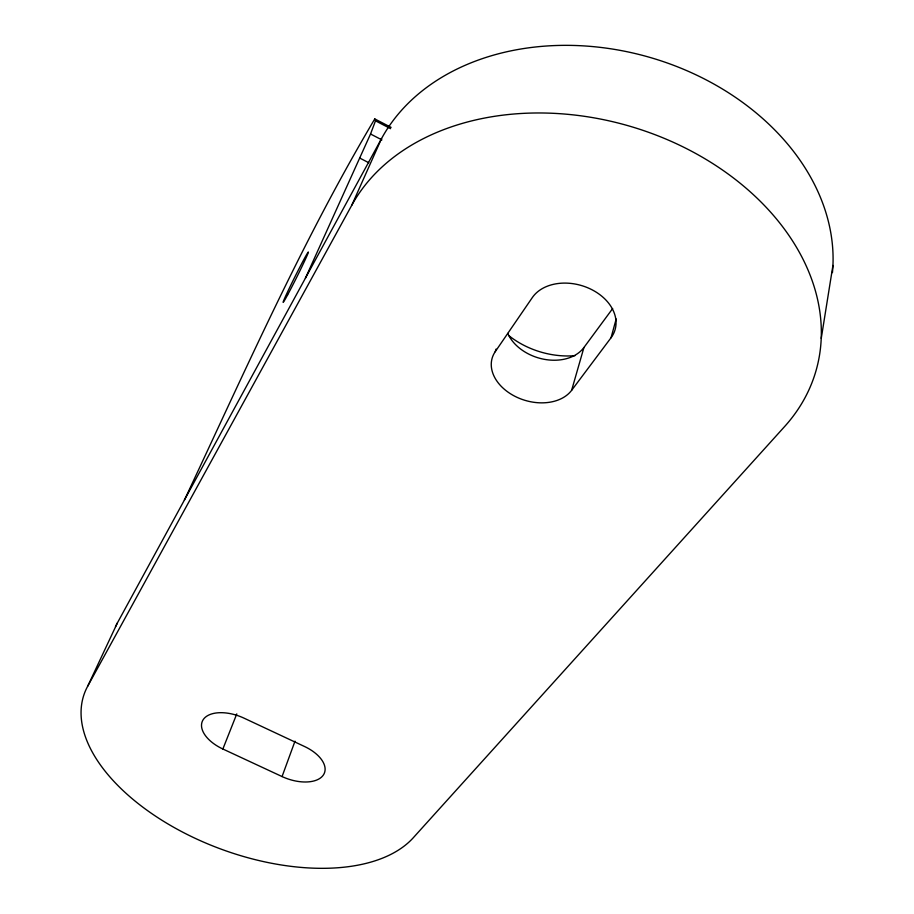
<?xml version="1.0" encoding="UTF-8"?>
<svg xmlns="http://www.w3.org/2000/svg" width="914" height="914" viewBox="0 0 914 914"><rect width="100%" height="100%" fill="white"/><g stroke="black" fill="none" stroke-linecap="round" stroke-linejoin="round"><path stroke-width="1.37" d="M821.252 338.351L832.94 265.437M496.096 349.068L495.217 351.707A43.392 30.996 17.1 0 0 515.188 396.436A43.392 30.996 17.1 0 0 571.627 390.324L611.032 337.769L616.185 318.963M571.627 390.324L583.932 347.503L612.666 308.544M282.06 776.557A33.212 18.189 19.8 0 0 323.065 775.426A33.212 18.189 19.8 0 0 304.579 746.521L244.027 718.153A33.395 18.349 20.9 0 0 203.308 719.501A33.395 18.349 20.9 0 0 222.867 749.012L282.06 776.557L294.993 741.174M305.413 278.176L370.536 134.004L375.494 120.831L374.774 118.923C302.203 241.045 244.792 371.667 184.388 500.072M222.867 749.012L236.783 713.891M351.764 205.273A247.66 183.268 16.2 0 1 687.385 149.062A247.66 183.268 16.2 0 1 784.658 426.495L413.357 837.67A181.338 98.506 20.4 0 1 195.71 838.572A181.338 98.506 20.4 0 1 87.744 686.117L351.764 205.273L381.549 138.551A238.097 182.629 15.9 0 1 652.219 58.085A238.097 182.629 15.9 0 1 832.437 272.635M87.744 686.117L117.346 623.005L381.549 138.551M495.217 351.707L532.336 297.553A44.843 33.053 16.2 0 1 591.781 289.647A44.843 33.053 16.2 0 1 611.032 337.769M359.922 158.168L368.788 162.726M370.536 134.004L381.915 139.888M374.774 118.923L391.101 127.377M375.494 120.831L390.609 128.668M574.975 355.672A73.131 54.246 16.9 0 1 508.995 335.758M583.932 347.503A42.41 30.996 17 0 1 544.218 359.305A42.41 30.996 17 0 1 507.761 333.404M115.484 626.73A176.162 100.232 20.4 0 1 117.346 623.005M287.647 294.822A28.254 0.903 -63.4 0 0 308.247 252.641A28.254 0.903 -63.4 0 0 291.417 283.9A28.254 0.903 -63.4 0 0 287.647 294.822"/></g></svg>
